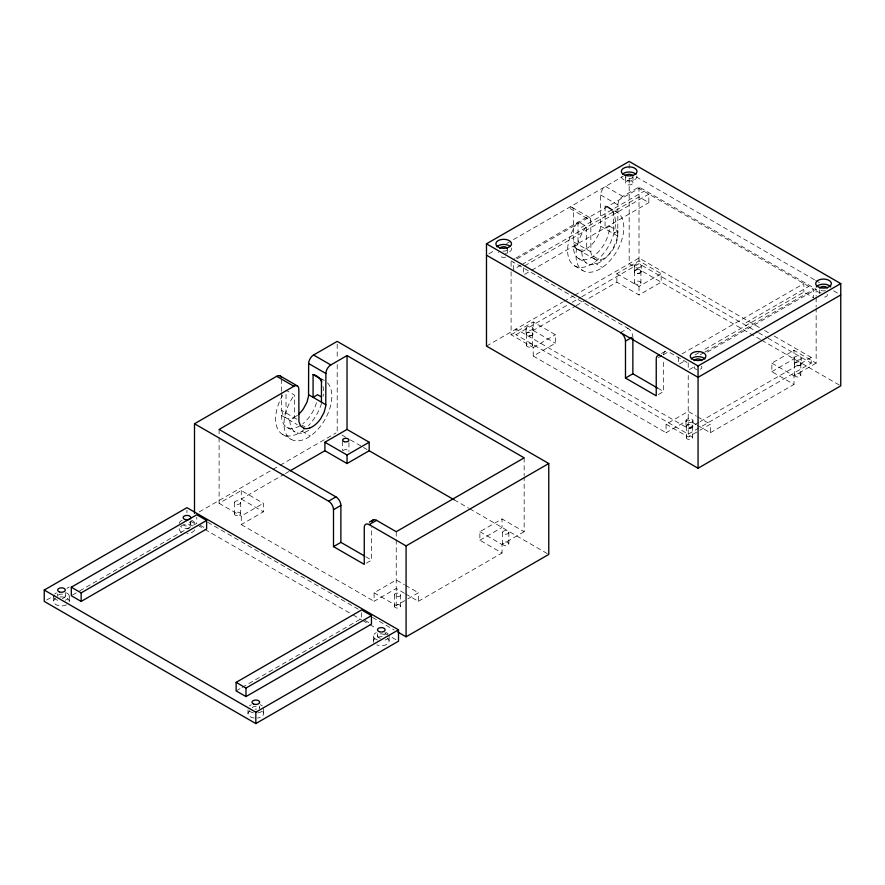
<?xml version="1.0" encoding="UTF-8"?>
<svg xmlns="http://www.w3.org/2000/svg" width="885" height="885" viewBox="0 0 885 885"><rect width="100%" height="100%" fill="white"/><g stroke="black" fill="none" stroke-linecap="round" stroke-linejoin="round"><path stroke-width="0.66" stroke-dasharray="4.42 3.32" d="M622.774 196.382L605.561 186.436A6.958 4.016 -60 0 0 600.638 194.954L600.528 227.545L598.913 233.728L595.384 240.266A19.691 11.361 -60 0 1 588.271 247.49A19.348 11.173 -60 0 1 584.742 249.349A19.691 11.361 -60 0 1 578.823 249.824L575.305 247.357L573.679 243.043L573.58 210.586A6.958 4.016 -60 0 0 568.657 207.743L590.793 220.531L590.903 252.988L592.519 257.303L596.047 259.77A19.691 11.361 -60 0 0 601.966 259.294A19.348 11.173 -60 0 0 605.495 257.435A19.691 11.361 -60 0 0 612.608 250.212L616.137 243.674L617.752 237.49L617.863 204.9A6.958 4.016 -60 0 1 622.774 196.382L639.014 187L816.147 289.273L816.147 296.11M488.863 253.807L493.631 251.052M506.696 243.508L623.272 176.215M511.087 266.341L511.087 260.865L514.65 258.807M515.833 258.121L585.881 217.688A6.958 4.016 -60 0 1 590.793 220.531M517.128 258.796L639.014 188.428L813.691 289.273L813.691 297.791L803.845 292.116L702.281 350.759M581.202 227.489L643.937 191.271M520.712 265.246L513.543 269.383L513.543 262.082M521.907 264.56L639.014 196.946L648.86 202.632L648.86 194.103L524.584 265.854M524.584 274.383L530.558 270.932M531.752 270.235L648.86 202.632M299.805 425.829A25.499 14.724 -60 0 1 281.618 417.665L281.518 415.563L286.021 412.963L286.021 390.185L294.384 395.009L294.384 417.786L289.882 420.386L289.981 422.488A25.499 14.724 -60 0 0 311.277 428.506M573.502 246.981L578.005 244.393L578.005 221.604L586.368 226.438L586.368 249.216L581.865 251.816L573.502 246.981L573.602 249.083A25.499 14.724 -60 0 0 592.463 256.827A25.499 14.724 -60 0 0 609.566 226.162L617.929 230.996A25.499 14.724 -60 0 1 600.838 261.661A25.499 14.724 -60 0 1 581.965 253.918L581.865 251.816M609.566 226.162L605.063 228.761L605.063 205.984L613.427 210.818A33.829 19.536 -60 0 1 617.818 249.36A33.829 19.536 -60 0 1 581.976 270.047A33.829 19.536 -60 0 1 586.368 226.438M617.929 230.996L613.427 233.596L613.427 210.818M46.628 600.041L54.947 595.229M66.84 588.37L69.218 586.998M199.258 511.917L271.795 470.035M272.978 469.349L278.93 465.919M280.114 465.233L336.001 432.964M486.484 346.09L562.583 302.15M563.778 301.464L573.336 295.944M574.531 295.258L639.014 258.022L759.806 327.76M219.104 437.644L219.104 503.299L241.251 490.511L263.387 503.299L263.387 511.818L241.251 524.606L241.251 516.077L263.387 503.299M511.087 334.729L533.224 321.941L555.371 334.729L555.371 343.247L533.224 356.035L533.224 347.506L511.087 334.729L511.087 271.806M616.878 282.171L616.878 273.653L639.014 260.865L661.161 273.653L661.161 282.171L639.014 294.959L616.878 282.171L585.804 300.103M698.973 422.267L688.22 428.473L516.01 329.043L516.01 334.729L567.362 305.082M572.141 302.316L580.494 297.493M581.688 296.807L639.014 263.708L757.416 332.063M72.504 595.041L78.477 591.589M79.672 590.903L196.78 523.289L196.78 517.205M241.251 490.511L241.251 499.04L284.262 474.205M285.457 473.508L289.041 471.44M533.224 321.941L533.224 330.459L575.051 306.321M576.246 305.624L584.609 300.8M533.224 347.506L555.371 334.729M616.878 273.653L639.014 286.43L661.161 273.653M620.562 332.594L627.941 328.335A6.958 4.016 60 0 1 632.864 336.853M661.372 353.558L665.055 351.422M658.34 357.651L661.504 355.825M663.263 354.808L668.54 351.765L687.059 362.463M681.959 353.956L803.845 283.587L803.845 292.116M746.033 322.649L808.768 286.43M679.569 363.857L685.543 360.416M695.112 354.896L701.086 351.445M700.168 354.808L703.752 352.739M704.947 352.053L813.691 289.273M707.347 352.086L816.147 289.273M689.415 369.543L695.389 366.091M366.368 563.159L371.634 560.116L371.634 527.283M658.34 394.577L663.617 391.535L663.617 360.084M404.401 593.227L396.237 588.525L374.101 601.302L374.101 592.784L396.237 579.996L404.401 584.708M524.163 531.708L502.027 544.485L502.027 553.014L479.88 540.226L479.88 531.708L502.027 518.92L524.163 531.708L524.163 476.993M696.373 424.656L688.22 419.944L666.073 432.732L666.073 424.203L688.22 411.425L696.373 416.138M816.147 363.127L794.011 375.915L794.011 384.433L771.864 371.656L771.864 363.127L794.011 350.349L816.147 363.127L816.147 308.423M479.88 540.226L502.027 527.449L502.027 518.92M771.864 371.656L794.011 358.867L794.011 350.349M700.157 421.57L811.224 357.452L811.224 363.127L700.157 427.256M236.14 690.897L240.919 688.132M242.114 687.446L361.611 618.449L361.611 612.365M698.973 427.942L688.22 434.148L516.01 334.729M374.101 592.784L396.237 605.561L406.724 599.51M407.897 598.835L418.384 592.784L418.384 601.302L405.562 593.901M666.073 424.203L688.22 436.991L698.707 430.94M699.869 430.265L710.356 424.203L710.356 432.732L697.546 425.331M418.384 601.302L502.027 553.014M710.356 432.732L794.011 384.433M636.348 176.945L814.454 279.771M815.649 280.457L820.428 283.222M833.581 290.811L838.361 293.577M600.638 194.954L617.863 204.9M609.157 207.721L617.52 212.555M572.13 207.4L589.355 217.345M600.638 226.206L617.863 236.151M764.585 330.525L769.375 333.28M774.154 336.046L811.224 357.452M758.611 332.749L766.974 337.583M768.18 338.28L811.224 363.127M760.492 339.519L629.18 263.708L629.18 178.272M761.697 340.216L840.75 385.86M573.58 241.837L590.793 251.771M593.404 256.207L601.767 261.042M577.794 249.437L595.019 259.382M771.864 363.127L794.011 375.915M594.012 262.624L602.375 267.447M578.79 258.663L587.153 263.487M574.619 265.876L582.983 270.71M511.087 260.865L627.941 328.335M657.699 388.128L663.617 391.535M697.546 416.802L710.356 424.203M533.224 330.459L555.371 343.247M533.224 356.035L666.073 432.732M341.975 435.044L345.559 437.113M350.338 439.867L362.297 446.77M363.492 447.467L367.076 449.536M454.149 499.804L468.519 508.101M469.714 508.786L548.766 554.43M281.596 392.741L281.596 410.408L297.703 419.711M301.94 425.088L303.511 425.995M304.031 426.293L305.082 426.891M281.518 415.563L297.294 424.645M479.88 531.708L502.027 544.485M302.028 431.194L310.392 436.028M286.806 427.234L295.17 432.068M282.636 434.447L291.01 439.281M365.726 556.698L371.634 560.116M405.562 585.383L418.384 592.784M241.251 499.04L263.387 511.818M219.104 503.299L241.251 516.077M241.251 524.606L374.101 601.302M207.654 522.25L266.219 556.068M267.425 556.765L358.27 609.212M372.607 617.487L394.124 629.91M200.065 525.181L204.435 527.703M364.897 620.352L369.266 622.874M190.529 521.099L196.503 524.551M197.698 525.236L203.672 528.688M204.866 529.385L351.898 614.267M353.093 614.953L361.456 619.788M362.651 620.473L368.636 623.925M369.83 624.622L375.804 628.062M385.362 633.594L396.126 639.8M281.596 410.408L283.322 415.939L286.851 418.406A19.691 11.361 -60 0 0 292.692 417.963M819.698 289.948L819.698 293.698M816.147 297.482L816.147 307.051M801.179 358.159A3.485 2.013 0 0 1 795.958 359.896A3.485 2.013 0 0 1 795.958 356.423A3.485 2.013 0 0 1 801.179 358.159L801.179 363.846A3.485 2.013 0 0 1 795.958 365.582A3.485 2.013 0 0 1 795.958 362.098A3.485 2.013 0 0 1 801.179 363.846M800.825 363.846A3.131 1.803 0 0 1 796.135 365.405A3.131 1.803 0 0 1 796.135 362.275A3.131 1.803 0 0 1 800.825 363.846L800.825 375.207A3.131 1.803 0 0 1 796.135 376.767A3.131 1.803 0 0 1 796.135 373.636A3.131 1.803 0 0 1 800.825 375.207M794.564 363.846L794.564 375.207M794.221 358.159L794.221 363.846M692.933 420.652A3.485 2.013 0 0 1 687.711 422.399A3.485 2.013 0 0 1 687.711 418.915A3.485 2.013 0 0 1 692.933 420.652L692.933 426.338A3.485 2.013 0 0 1 687.711 428.074A3.485 2.013 0 0 1 687.711 424.601A3.485 2.013 0 0 1 692.933 426.338M692.579 426.338A3.131 1.803 0 0 1 687.888 427.909A3.131 1.803 0 0 1 687.888 424.778A3.131 1.803 0 0 1 692.579 426.338L692.579 437.699A3.131 1.803 0 0 1 687.888 439.27A3.131 1.803 0 0 1 687.888 436.139A3.131 1.803 0 0 1 692.579 437.699M688.22 362.927L688.22 370.229M688.22 375.439L688.22 436.991M686.317 426.338L686.317 437.699M685.975 420.652L685.975 426.338M678.375 357.241L678.375 364.554M641.26 265.832A3.485 2.013 0 0 1 636.049 267.58A3.485 2.013 0 0 1 636.049 264.095A3.485 2.013 0 0 1 641.26 265.832L641.26 271.518A3.485 2.013 0 0 1 636.049 273.255A3.485 2.013 0 0 1 636.049 269.781A3.485 2.013 0 0 1 641.26 271.518M640.917 271.518A3.131 1.803 0 0 1 636.215 273.089A3.131 1.803 0 0 1 636.215 269.947A3.131 1.803 0 0 1 640.917 271.518L640.917 282.879A3.131 1.803 0 0 1 636.215 284.45A3.131 1.803 0 0 1 636.215 281.319A3.131 1.803 0 0 1 640.917 282.879M639.014 187L639.014 263.708M639.014 286.43L639.014 294.959M634.656 271.518L634.656 282.879M634.302 265.832L634.302 271.518M633.007 176.491L633.007 182.741A3.828 2.212 0 0 1 627.266 184.655A3.828 2.212 0 0 1 627.266 180.828A3.828 2.212 0 0 1 633.007 182.741M629.18 163.968L629.18 170.274M625.352 176.491L625.352 182.741M533.013 328.335A3.485 2.013 0 0 1 527.803 330.072A3.485 2.013 0 0 1 527.803 326.598A3.485 2.013 0 0 1 533.013 328.335L533.013 334.01A3.485 2.013 0 0 1 527.803 335.758A3.485 2.013 0 0 1 527.803 332.273A3.485 2.013 0 0 1 533.013 334.01M532.67 334.01A3.131 1.803 0 0 1 527.969 335.581A3.131 1.803 0 0 1 527.969 332.45A3.131 1.803 0 0 1 532.67 334.01L532.67 345.382A3.131 1.803 0 0 1 527.969 346.942A3.131 1.803 0 0 1 527.969 343.811A3.131 1.803 0 0 1 532.67 345.382M526.409 334.01L526.409 345.382M526.055 328.335L526.055 334.01M524.163 457.844L524.163 475.632M523.389 267.768L523.389 273.852M508.842 532.416A3.131 1.803 0 0 1 504.151 533.987A3.131 1.803 0 0 1 504.151 530.845A3.131 1.803 0 0 1 508.842 532.416L508.842 543.777A3.131 1.803 0 0 1 504.151 545.348A3.131 1.803 0 0 1 504.151 542.217A3.131 1.803 0 0 1 508.842 543.777M507.536 248.928L507.536 253.929M502.58 532.416L502.58 543.777M400.595 594.908A3.131 1.803 0 0 1 395.905 596.479A3.131 1.803 0 0 1 395.905 593.348A3.131 1.803 0 0 1 400.595 594.908L400.595 606.28A3.131 1.803 0 0 1 395.905 607.84A3.131 1.803 0 0 1 395.905 604.709A3.131 1.803 0 0 1 400.595 606.28M396.237 531.708L396.237 538.545M396.237 539.916L396.237 605.561M394.334 594.908L394.334 606.28M389.123 636.072L389.123 641.183M385.119 632.321L385.119 634.822M377.464 633.572L377.464 636.072M373.47 636.072L373.47 641.183M348.933 442.622L348.933 451.461M342.672 441.349L342.672 450.188M337.196 344.11L337.196 357.783M337.196 364.631L337.196 432.278M281.596 379.156L281.596 391.38M263.653 708.509L263.653 713.62M259.648 706.009L259.648 708.509M247.999 709.781L247.999 713.62M240.687 502.591A3.131 1.803 0 0 1 235.996 504.151A3.131 1.803 0 0 1 235.996 501.021A3.131 1.803 0 0 1 240.687 502.591L240.687 513.953A3.131 1.803 0 0 1 235.996 515.512A3.131 1.803 0 0 1 235.996 512.382A3.131 1.803 0 0 1 240.687 513.953M234.425 502.591L234.425 513.953M219.104 429.435L219.104 436.272M190.762 521.353L190.762 523.854M186.945 510.191L186.945 512.714M69.296 596.302L69.296 601.413M65.302 592.552L65.302 596.302M57.647 593.802L57.647 596.302M53.642 596.302L53.642 601.413M511.364 248.01A7.832 4.525 0 0 1 505.313 253.353M498.686 252.402A7.832 4.525 0 0 1 498.166 252.125M507.061 249.99A3.828 2.212 0 0 1 502.116 250.942M505.545 257.126A3.828 2.212 0 0 1 501.198 256.849A3.828 2.212 0 0 1 500.125 254.415M701.285 366.202A3.828 2.212 0 0 1 700.356 369.156M696.982 369.51A3.828 2.212 0 0 1 694.836 366.202M636.957 176.026A7.832 4.525 0 0 1 629.18 181.016A7.832 4.525 0 0 1 621.392 176.026M632.919 176.967A3.828 2.212 0 0 1 629.18 178.704A3.828 2.212 0 0 1 625.441 176.967M821.158 293.012A7.832 4.525 0 0 1 815.704 288.698M825.362 290.645A3.828 2.212 0 0 1 820.306 289.893M827.198 294.329A3.828 2.212 0 0 1 826.037 296.619A3.828 2.212 0 0 1 821.944 296.962M663.617 354.608A6.958 4.016 60 0 1 668.098 351.533M605.063 205.984A33.829 19.536 -60 0 1 609.455 244.525A33.829 19.536 -60 0 1 573.613 265.223A33.829 19.536 -60 0 1 578.005 221.604M342.926 450.742A3.131 1.803 0 0 1 346.278 449.668A3.131 1.803 0 0 1 348.922 451.273M297.482 415.198A19.691 11.361 -60 0 1 296.287 416.072A19.348 11.173 -60 0 1 292.769 417.919M327.505 382.807A33.829 19.536 -60 0 1 321.587 424.756A33.829 19.536 -60 0 1 288.233 437.046A33.829 19.536 -60 0 1 294.384 395.009M322.981 379.82A33.829 19.536 -60 0 1 324.419 380.45M323.036 386.336A33.829 19.536 -60 0 1 323.113 396.358M321.52 403.416A33.829 19.536 -60 0 1 308.478 425.63M304.152 429.601A33.829 19.536 -60 0 1 278.288 430.077A33.829 19.536 -60 0 1 283.123 394.555M316.432 402.73A25.499 14.724 -60 0 1 302.902 423.672M191.381 520.137A7.832 4.525 0 0 1 194.125 525.657M189.313 528.168A7.832 4.525 0 0 1 180.485 526.42M179.157 523.389A7.832 4.525 0 0 1 182.509 520.137M194.6 529.894A7.832 4.525 0 0 1 186.945 533.489M181.403 532.162A7.832 4.525 0 0 1 181.934 525.502A7.832 4.525 0 0 1 193.395 526.409M189.235 522.084A3.828 2.212 0 0 1 189.445 525.524A3.828 2.212 0 0 1 183.582 524.916M388.139 638.262A7.832 4.525 0 0 1 385.097 640.021M377.497 640.021A7.832 4.525 0 0 1 376.28 632.598M386.314 632.598A7.832 4.525 0 0 1 388.139 633.87M387.309 638.284A7.832 4.525 0 0 1 387.077 644.225A7.832 4.525 0 0 1 376.855 644.899M373.835 642.554A7.832 4.525 0 0 1 382.895 636.758M380.484 638.229A3.828 2.212 0 0 1 378.227 634.744A3.828 2.212 0 0 1 384.654 635.01M66.486 592.828A7.832 4.525 0 0 1 65.269 600.251M57.669 600.251A7.832 4.525 0 0 1 53.808 597.22M54.627 594.1A7.832 4.525 0 0 1 56.452 592.828M66.486 604.875A7.832 4.525 0 0 1 55.932 604.61A7.832 4.525 0 0 1 55.456 598.514M59.87 596.988A7.832 4.525 0 0 1 69.262 601.877M58.255 595.107A3.828 2.212 0 0 1 64.694 595.107A3.828 2.212 0 0 1 62.016 598.481M261.838 711.396A7.832 4.525 0 0 1 257.424 712.934M253.453 712.812A7.832 4.525 0 0 1 248.641 710.301M249.371 705.942A7.832 4.525 0 0 1 251.384 704.781M260.256 704.781A7.832 4.525 0 0 1 262.27 705.942M262.668 711.429A7.832 4.525 0 0 1 257.424 718.045M254.216 718.045A7.832 4.525 0 0 1 249.813 710.721M255.013 709.128A7.832 4.525 0 0 1 256.628 709.128M252.236 707.734A3.828 2.212 0 0 1 256.097 706.296A3.828 2.212 0 0 1 259.559 708.033"/><path stroke-width="1.33" d="M397.708 631.978L406.082 636.813L548.766 554.43L548.766 463.53L337.196 341.378L313.578 355.007A6.958 4.016 -60 0 0 308.655 363.536L308.544 396.115L306.929 402.299L303.4 408.837A19.691 11.361 -60 0 1 298.699 414.18M371.822 521.73A6.958 4.016 60 0 1 376.556 520.347L396.237 531.708L524.163 457.844L347.031 355.582L330.802 364.952A6.958 4.016 -60 0 0 325.879 373.481L325.769 406.06L324.153 412.244L320.624 418.782A19.691 11.361 -60 0 1 313.511 426.006A19.348 11.173 -60 0 1 309.982 427.864M486.484 243.817L629.18 161.435L840.75 283.587L840.75 385.86L698.055 468.242L486.484 346.09L486.484 243.817L698.055 365.97L840.75 283.587M194.501 513.444L194.501 423.76L276.673 376.313A6.958 4.016 -60 0 1 281.253 377.264M304.064 428.34L300.546 425.873L298.92 421.559L298.82 389.101A6.958 4.016 -60 0 0 293.897 386.258L219.104 429.435L335.968 496.905A6.958 4.016 60 0 1 340.88 505.423L340.88 542.361L364.543 556.012M44.25 590.052L186.945 507.669L398.515 629.821L398.515 641.183L255.82 723.565L44.25 601.413L44.25 590.052L255.82 712.204L398.515 629.821M71.309 587.209L196.78 514.771L206.625 520.446L206.625 528.976L81.154 601.413L71.309 595.727L71.309 587.209L81.154 592.884L206.625 520.446M290.236 470.754L324.895 450.742L324.895 442.223L347.031 429.435L369.178 442.223L369.178 450.742L454.149 499.804M324.895 442.223L347.031 455.001L369.178 442.223M324.895 450.742L347.031 463.53L369.178 450.742M194.501 423.76L328.578 501.164L335.968 496.905M376.556 520.347L369.178 524.606A6.958 4.016 60 0 0 364.255 527.449L364.255 564.376L333.501 546.62L333.501 509.694L340.88 505.423M661.161 356.024A6.958 4.016 60 0 0 656.239 358.867L656.239 395.805L625.485 378.05L625.485 341.112L631.813 337.462M369.388 522.128L373.083 519.993M333.501 546.62L340.88 542.361M625.485 378.05L632.864 373.78L657.699 388.128M369.178 524.606L406.082 545.912L548.766 463.53M840.75 294.948L698.055 377.331L486.484 255.179M236.14 682.368L361.611 609.931L371.457 615.617L371.457 624.135L245.986 696.572L236.14 690.897L236.14 682.368L245.986 688.054L371.457 615.617M313.578 355.007L330.802 364.952M308.655 363.536L325.879 373.481M321.166 396.812L317.582 394.743L313.08 397.343L313.08 374.554L321.454 379.388A33.829 19.536 -60 0 1 322.228 379.577M280.158 375.97L297.371 385.915M276.673 376.313L293.897 386.258M308.655 394.776L325.879 404.722M698.055 365.97L698.055 468.242M632.864 338.225L632.864 373.78M406.082 545.912L406.082 636.813M347.031 355.582L347.031 429.435M347.031 455.001L347.031 463.53M321.454 379.388L321.454 402.166M255.82 712.204L255.82 723.565M245.986 688.054L245.986 696.572M81.154 592.884L81.154 601.413M496.861 246.738A7.832 4.525 0 0 1 510.158 246.373M500.036 248.309A3.828 2.212 0 0 1 503.709 246.727A3.828 2.212 0 0 1 507.382 248.309M691.218 358.945A7.832 4.525 0 0 1 698.055 356.622A7.832 4.525 0 0 1 704.903 358.945M694.316 360.671A3.828 2.212 0 0 1 698.055 358.934A3.828 2.212 0 0 1 701.805 360.671M622.73 173.936A7.832 4.525 0 0 1 636.016 174.301M625.584 175.728A3.828 2.212 0 0 1 629.18 174.29A3.828 2.212 0 0 1 632.764 175.728M816.346 286.906A7.832 4.525 0 0 1 823.526 284.185A7.832 4.525 0 0 1 830.716 286.906M819.853 288.079A3.828 2.212 0 0 1 823.526 286.497A3.828 2.212 0 0 1 827.198 288.079M620.562 332.594A6.958 4.016 60 0 1 625.485 341.112M309.916 427.909A19.691 11.361 -60 0 1 303.998 428.384M328.578 501.164A6.958 4.016 60 0 1 333.501 509.694M313.08 374.554A33.829 19.536 -60 0 1 321.753 382.043M499.793 247.734A7.832 4.525 0 0 0 511.53 243.817A7.832 4.525 0 0 0 499.793 239.901A7.832 4.525 0 0 0 499.793 247.734M694.15 359.941A7.832 4.525 0 0 0 705.887 356.024A7.832 4.525 0 0 0 694.15 352.119A7.832 4.525 0 0 0 694.15 359.941M625.264 175.296A7.832 4.525 0 0 0 637.001 171.38A7.832 4.525 0 0 0 625.264 167.464A7.832 4.525 0 0 0 625.264 175.296M819.61 287.503A7.832 4.525 0 0 0 831.358 283.587A7.832 4.525 0 0 0 819.61 279.671A7.832 4.525 0 0 0 819.61 287.503M344.243 441.659A3.131 1.803 0 0 0 348.933 440.088A3.131 1.803 0 0 0 344.243 438.529A3.131 1.803 0 0 0 344.243 441.659M185.031 519.517A3.828 2.212 0 0 0 190.762 517.603A3.828 2.212 0 0 0 185.031 515.689A3.828 2.212 0 0 0 185.031 519.517M379.145 631.647A3.828 2.212 0 0 0 385.108 629.976A3.828 2.212 0 0 0 379.621 627.83A3.828 2.212 0 0 0 379.145 631.647M59.328 591.877A3.828 2.212 0 0 0 65.291 590.207A3.828 2.212 0 0 0 59.804 588.06A3.828 2.212 0 0 0 59.328 591.877M253.685 704.084A3.828 2.212 0 0 0 259.637 702.413A3.828 2.212 0 0 0 254.15 700.267A3.828 2.212 0 0 0 253.685 704.084"/></g></svg>
